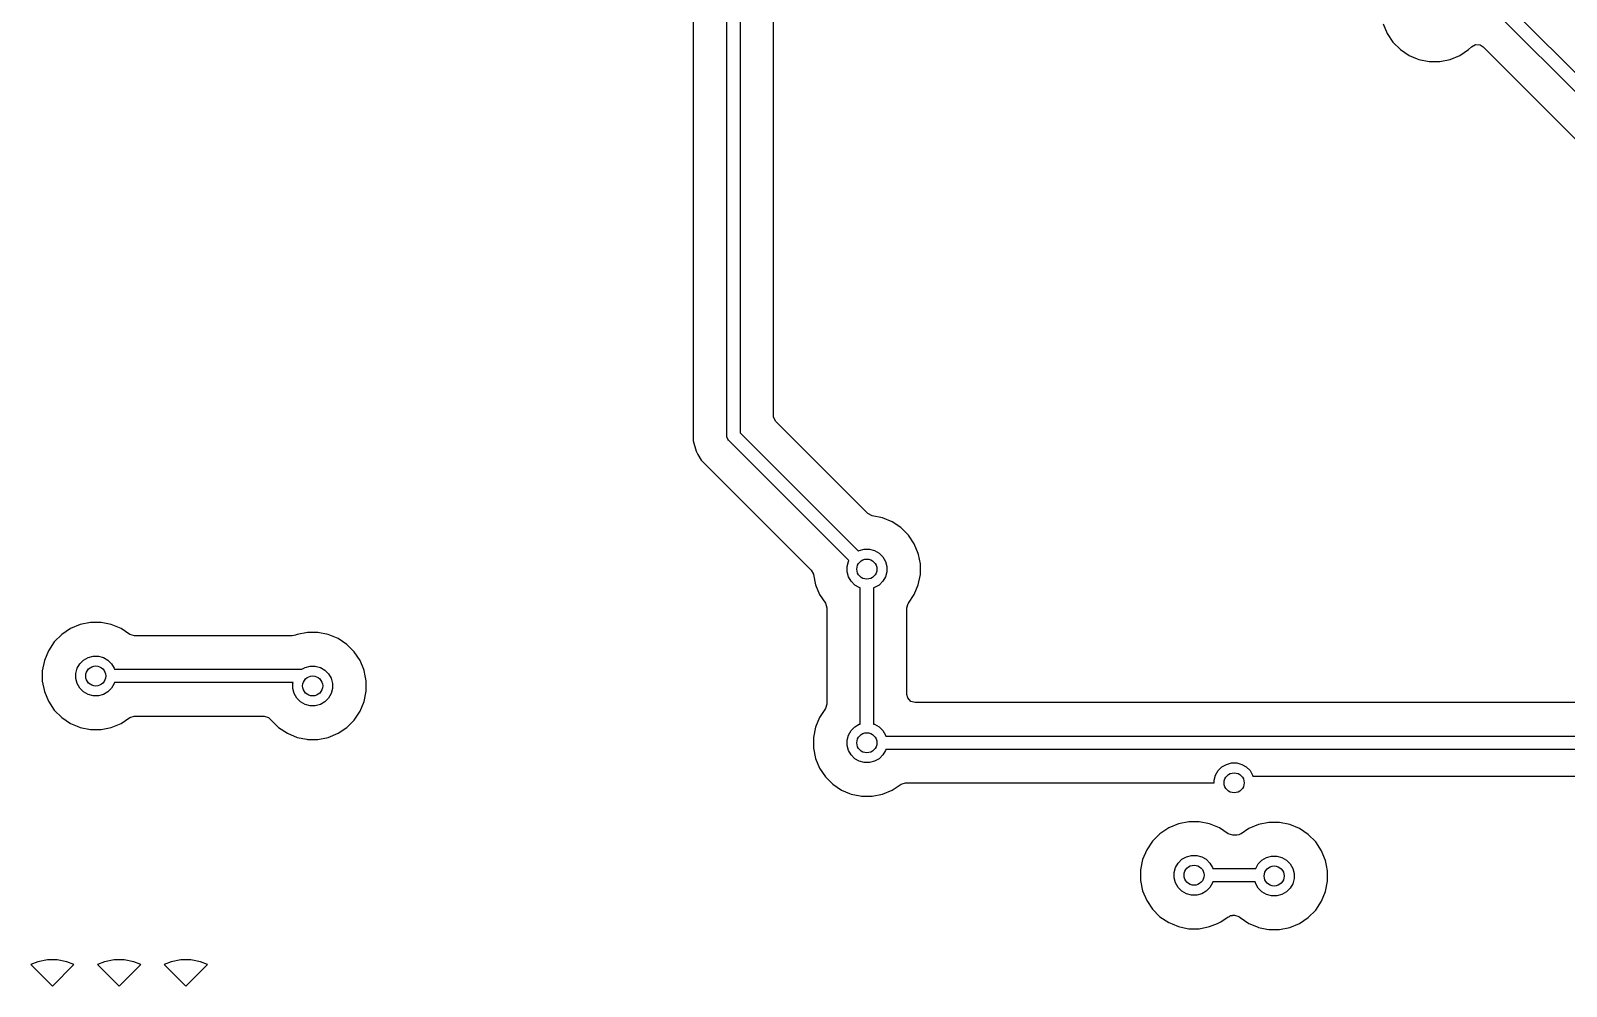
# Model space of a CAD drawing. Extents: x 2.56 to 8.39, y -5.65 to -1.26.
# Drawn here: x 3.621 to 4.527, y -3.333 to -2.769 of the extents above; entities that cross this region are included whole.
import ezdxf

# ---------------------------------------------------------------- set-up
doc = ezdxf.new("R2010")
doc.units = 0
doc.header["$MEASUREMENT"] = 0
doc.layers.add('BLACK', color=7, linetype='CONTINUOUS')

msp = doc.modelspace()

# ---------------------------------------------------------------- linework, layer by layer
at = {"layer": 'BLACK', "linetype": 'CONTINUOUS'}
for p, q in [((4.0315, -3.00787), (4.0315, -2.39296)), ((4.03937, -2.39296), (4.03937, -3.00624)), ((4.01179, -2.40472), (4.01179, -3.00446)), ((4.05907, -2.99606), (4.05907, -2.40472)), ((4.79945, -3.07274), (4.46572, -2.739)), ((4.47244, -2.73459), (4.80356, -3.06571)), ((4.41851, -2.76506), (4.42089, -2.77079)), ((4.42089, -2.77079), (4.42089, -2.77079)), ((4.42089, -2.77079), (4.42434, -2.77596)), ((4.42434, -2.77596), (4.42434, -2.77596)), ((4.42434, -2.77596), (4.42873, -2.78035)), ((4.46891, -2.78035), (4.4706, -2.77866)), ((4.4706, -2.77866), (4.47301, -2.77734)), ((4.47301, -2.77734), (4.47576, -2.77753)), ((4.47576, -2.77753), (4.4775, -2.77866)), ((4.4775, -2.77866), (4.77914, -3.08029)), ((4.42873, -2.78035), (4.42873, -2.78035)), ((4.42873, -2.78035), (4.43389, -2.78379)), ((4.43389, -2.78379), (4.43389, -2.7838)), ((4.43389, -2.7838), (4.43865, -2.78577)), ((4.43865, -2.78577), (4.43963, -2.78617)), ((4.43963, -2.78617), (4.44571, -2.78738)), ((4.44571, -2.78738), (4.44571, -2.78738)), ((4.44571, -2.78738), (4.44571, -2.78738)), ((4.44571, -2.78738), (4.45192, -2.78738)), ((4.45192, -2.78738), (4.45801, -2.78617)), ((4.45192, -2.78738), (4.45192, -2.78738)), ((4.45801, -2.78617), (4.46375, -2.7838)), ((4.46375, -2.7838), (4.46891, -2.78035)), ((4.46891, -2.78035), (4.46891, -2.78035)), ((4.05919, -2.9971), (4.05907, -2.99606)), ((4.0605, -2.99951), (4.05919, -2.9971)), ((4.01179, -3.00446), (4.01179, -3.00446)), ((4.01179, -3.00446), (4.01179, -3.01099)), ((4.11475, -3.05376), (4.0605, -2.99951)), ((4.01179, -3.01099), (4.01179, -3.01099)), ((4.01179, -3.01099), (4.0134, -3.017)), ((4.03157, -3.00864), (4.0315, -3.00787)), ((4.03216, -3.01006), (4.03157, -3.00864)), ((4.03265, -3.01066), (4.03216, -3.01006)), ((4.10356, -3.08157), (4.03265, -3.01066)), ((4.03937, -3.00624), (4.10913, -3.076)), ((4.0134, -3.017), (4.01454, -3.01897)), ((4.01454, -3.01897), (4.01454, -3.01897)), ((4.01454, -3.01897), (4.01454, -3.01897)), ((4.01454, -3.01897), (4.01651, -3.02239)), ((4.01651, -3.02239), (4.01651, -3.02239)), ((4.01651, -3.02239), (4.02119, -3.02707)), ((4.02119, -3.02707), (4.0212, -3.02707)), ((4.0212, -3.02707), (4.08132, -3.08719)), ((4.11481, -3.05382), (4.11475, -3.05376)), ((4.11725, -3.05509), (4.11481, -3.05382)), ((4.12337, -3.05631), (4.11725, -3.05509)), ((4.1291, -3.05869), (4.12337, -3.05631)), ((4.12337, -3.05631), (4.12337, -3.05631)), ((4.13426, -3.06213), (4.1291, -3.05869)), ((4.1291, -3.05869), (4.1291, -3.05869)), ((4.13865, -3.06652), (4.13426, -3.06213)), ((4.13426, -3.06213), (4.13426, -3.06213)), ((4.1421, -3.07169), (4.13865, -3.06652)), ((4.13865, -3.06652), (4.13865, -3.06652)), ((4.10913, -3.076), (4.10965, -3.0757)), ((4.10965, -3.0757), (4.11263, -3.0749)), ((4.11263, -3.0749), (4.11571, -3.0749)), ((4.11571, -3.0749), (4.11869, -3.0757)), ((4.11869, -3.0757), (4.12136, -3.07724)), ((4.12136, -3.07724), (4.12354, -3.07942)), ((4.14211, -3.0717), (4.1421, -3.07169)), ((4.1421, -3.07169), (4.1421, -3.07169)), ((4.14448, -3.07742), (4.14211, -3.0717)), ((4.14457, -3.07791), (4.14448, -3.07742)), ((4.14569, -3.08351), (4.14457, -3.07791)), ((4.08132, -3.08719), (4.08263, -3.08961)), ((4.10246, -3.08507), (4.10326, -3.08209)), ((4.10246, -3.08816), (4.10246, -3.08507)), ((4.10326, -3.08209), (4.10356, -3.08157)), ((4.12354, -3.07942), (4.12509, -3.08209)), ((4.12509, -3.08209), (4.12588, -3.08507)), ((4.12588, -3.08507), (4.12588, -3.08816)), ((4.14569, -3.08972), (4.14569, -3.08351)), ((4.14569, -3.08351), (4.14569, -3.08351)), ((4.14569, -3.08351), (4.14569, -3.08351)), ((4.08263, -3.08961), (4.08265, -3.08969)), ((4.08265, -3.08969), (4.08387, -3.09581)), ((4.08387, -3.09581), (4.08387, -3.09581)), ((4.08387, -3.09581), (4.08624, -3.10154)), ((4.10326, -3.09113), (4.10246, -3.08816)), ((4.1048, -3.0938), (4.10326, -3.09113)), ((4.10698, -3.09598), (4.1048, -3.0938)), ((4.10965, -3.09753), (4.10698, -3.09598)), ((4.12136, -3.09598), (4.11869, -3.09753)), ((4.12354, -3.0938), (4.12136, -3.09598)), ((4.12509, -3.09113), (4.12354, -3.0938)), ((4.12588, -3.08816), (4.12509, -3.09113)), ((4.1421, -3.10154), (4.14448, -3.09581)), ((4.14448, -3.09581), (4.14569, -3.08972)), ((4.08624, -3.10154), (4.08624, -3.10154)), ((4.08624, -3.10154), (4.08971, -3.10673)), ((4.11024, -3.09768), (4.10965, -3.09753)), ((4.11024, -3.17791), (4.11024, -3.09768)), ((4.11869, -3.09753), (4.11811, -3.09768)), ((4.11811, -3.09768), (4.11811, -3.17791)), ((4.13864, -3.10673), (4.1421, -3.10154)), ((4.1421, -3.10154), (4.1421, -3.10154)), ((4.1421, -3.10154), (4.1421, -3.10154)), ((4.08971, -3.10673), (4.09053, -3.10935)), ((4.09053, -3.10935), (4.09053, -3.10944)), ((4.09053, -3.10944), (4.09053, -3.16615)), ((4.13781, -3.10944), (4.13859, -3.1068)), ((4.13781, -3.16045), (4.13781, -3.10944)), ((4.13859, -3.1068), (4.13864, -3.10673)), ((3.64452, -3.12168), (3.63936, -3.12513)), ((3.65026, -3.1193), (3.64452, -3.12168)), ((3.64452, -3.12168), (3.64452, -3.12168)), ((3.65634, -3.11809), (3.65026, -3.1193)), ((3.65026, -3.1193), (3.65026, -3.1193)), ((3.66255, -3.11809), (3.65634, -3.11809)), ((3.65634, -3.11809), (3.65634, -3.11809)), ((3.66864, -3.1193), (3.66255, -3.11809)), ((3.66255, -3.11809), (3.66255, -3.11809)), ((3.67438, -3.12168), (3.66864, -3.1193)), ((3.66864, -3.1193), (3.66864, -3.1193)), ((3.67956, -3.12514), (3.67438, -3.12168)), ((3.67438, -3.12168), (3.67438, -3.12168)), ((3.63497, -3.12952), (3.63152, -3.13468)), ((3.63936, -3.12513), (3.63497, -3.12952)), ((3.63497, -3.12952), (3.63497, -3.12952)), ((3.63936, -3.12513), (3.63936, -3.12513)), ((3.67963, -3.12519), (3.67956, -3.12514)), ((3.68227, -3.12596), (3.67963, -3.12519)), ((3.77531, -3.12596), (3.68227, -3.12596)), ((3.77718, -3.12559), (3.77531, -3.12596)), ((3.7777, -3.12538), (3.77718, -3.12559)), ((3.77818, -3.12518), (3.7777, -3.12538)), ((3.78427, -3.12397), (3.77818, -3.12518)), ((3.77818, -3.12518), (3.77818, -3.12518)), ((3.79048, -3.12397), (3.78427, -3.12397)), ((3.78427, -3.12397), (3.78427, -3.12397)), ((3.79657, -3.12518), (3.79048, -3.12397)), ((3.79048, -3.12397), (3.79048, -3.12397)), ((3.8023, -3.12755), (3.79657, -3.12518)), ((3.79657, -3.12518), (3.79657, -3.12518)), ((3.80746, -3.131), (3.8023, -3.12755)), ((3.8023, -3.12755), (3.8023, -3.12755)), ((3.81185, -3.13539), (3.80746, -3.131)), ((3.80746, -3.131), (3.80746, -3.131)), ((3.62914, -3.14041), (3.62793, -3.1465)), ((3.63152, -3.13468), (3.62914, -3.14041)), ((3.62914, -3.14041), (3.62914, -3.14041)), ((3.63152, -3.13468), (3.63152, -3.13468)), ((3.65008, -3.14242), (3.65226, -3.14024)), ((3.65226, -3.14024), (3.65493, -3.13869)), ((3.65493, -3.13869), (3.65791, -3.1379)), ((3.65791, -3.1379), (3.66099, -3.1379)), ((3.66099, -3.1379), (3.66397, -3.13869)), ((3.66397, -3.13869), (3.66664, -3.14024)), ((3.66664, -3.14024), (3.66882, -3.14242)), ((3.8153, -3.14055), (3.81185, -3.13539)), ((3.81185, -3.13539), (3.81185, -3.13539)), ((3.81749, -3.14585), (3.8153, -3.14055)), ((3.8153, -3.14055), (3.8153, -3.14055)), ((3.62793, -3.1465), (3.62793, -3.15271)), ((3.64774, -3.14806), (3.64854, -3.14509)), ((3.64774, -3.15115), (3.64774, -3.14806)), ((3.64854, -3.14509), (3.65008, -3.14242)), ((3.66882, -3.14242), (3.67036, -3.14509)), ((3.67036, -3.14509), (3.67052, -3.14567)), ((3.67052, -3.14567), (3.78095, -3.14567)), ((3.78095, -3.14567), (3.78285, -3.14457)), ((3.78285, -3.14457), (3.78583, -3.14377)), ((3.78583, -3.14377), (3.78891, -3.14377)), ((3.78891, -3.14377), (3.79189, -3.14457)), ((3.79189, -3.14457), (3.79456, -3.14611)), ((3.79456, -3.14611), (3.79674, -3.14829)), ((3.79674, -3.14829), (3.79828, -3.15096)), ((3.79828, -3.15096), (3.79908, -3.15394)), ((3.81768, -3.14629), (3.81749, -3.14585)), ((3.81831, -3.14948), (3.81768, -3.14629)), ((3.81889, -3.15238), (3.81831, -3.14948)), ((3.62793, -3.15271), (3.62914, -3.1588)), ((3.62914, -3.1588), (3.62914, -3.1588)), ((3.62914, -3.1588), (3.63152, -3.16453)), ((3.64854, -3.15413), (3.64774, -3.15115)), ((3.65008, -3.1568), (3.64854, -3.15413)), ((3.65226, -3.15898), (3.65008, -3.1568)), ((3.65493, -3.16052), (3.65226, -3.15898)), ((3.66664, -3.15898), (3.66397, -3.16052)), ((3.66882, -3.1568), (3.66664, -3.15898)), ((3.67036, -3.15413), (3.66882, -3.1568)), ((3.67052, -3.15354), (3.67036, -3.15413)), ((3.77577, -3.15354), (3.67052, -3.15354)), ((3.77566, -3.15394), (3.77577, -3.15354)), ((3.77566, -3.15702), (3.77566, -3.15394)), ((3.77646, -3.16), (3.77566, -3.15702)), ((3.778, -3.16267), (3.77646, -3.16)), ((3.79828, -3.16), (3.79674, -3.16267)), ((3.79908, -3.15702), (3.79828, -3.16)), ((3.79908, -3.15394), (3.79908, -3.15702)), ((3.81768, -3.16468), (3.81889, -3.15859)), ((3.81889, -3.15859), (3.81889, -3.15238)), ((3.81889, -3.15238), (3.81889, -3.15238)), ((3.81889, -3.15238), (3.81889, -3.15238)), ((3.63152, -3.16453), (3.63152, -3.16453)), ((3.63152, -3.16453), (3.63497, -3.1697)), ((3.65791, -3.16132), (3.65493, -3.16052)), ((3.66099, -3.16132), (3.65791, -3.16132)), ((3.66397, -3.16052), (3.66099, -3.16132)), ((3.78018, -3.16485), (3.778, -3.16267)), ((3.78285, -3.16639), (3.78018, -3.16485)), ((3.78583, -3.16719), (3.78285, -3.16639)), ((3.78891, -3.16719), (3.78583, -3.16719)), ((3.79189, -3.16639), (3.78891, -3.16719)), ((3.79456, -3.16485), (3.79189, -3.16639)), ((3.79674, -3.16267), (3.79456, -3.16485)), ((3.8153, -3.17041), (3.81768, -3.16468)), ((4.08971, -3.16886), (4.08624, -3.17405)), ((4.08976, -3.16879), (4.08971, -3.16886)), ((4.09053, -3.16615), (4.08976, -3.16879)), ((4.13826, -3.16248), (4.13781, -3.16045)), ((4.14006, -3.16456), (4.13826, -3.16248)), ((4.1427, -3.16533), (4.14006, -3.16456)), ((4.5571, -3.16533), (4.1427, -3.16533)), ((3.63497, -3.1697), (3.63497, -3.1697)), ((3.63497, -3.1697), (3.63936, -3.17409)), ((3.63936, -3.17409), (3.63936, -3.17409)), ((3.63936, -3.17409), (3.64452, -3.17754)), ((3.64452, -3.17754), (3.64452, -3.17754)), ((3.64452, -3.17754), (3.6484, -3.17914)), ((3.66864, -3.17991), (3.67438, -3.17754)), ((3.67438, -3.17754), (3.67956, -3.17407)), ((3.67438, -3.17754), (3.67438, -3.17754)), ((3.67956, -3.17407), (3.68219, -3.17325)), ((3.68219, -3.17325), (3.68227, -3.17325)), ((3.68227, -3.17325), (3.75873, -3.17325)), ((3.75873, -3.17325), (3.76137, -3.17402)), ((3.76137, -3.17402), (3.76279, -3.17542)), ((3.76279, -3.17542), (3.76289, -3.17557)), ((3.76289, -3.17557), (3.76728, -3.17996)), ((3.80746, -3.17996), (3.81185, -3.17557)), ((3.81185, -3.17557), (3.8153, -3.17041)), ((4.08624, -3.17405), (4.08387, -3.17978)), ((4.08624, -3.17405), (4.08624, -3.17405)), ((4.10698, -3.17961), (4.10965, -3.17806)), ((4.10965, -3.17806), (4.11024, -3.17791)), ((4.11811, -3.17791), (4.11869, -3.17806)), ((4.11869, -3.17806), (4.12136, -3.17961)), ((3.6484, -3.17914), (3.65026, -3.17991)), ((3.65026, -3.17991), (3.65634, -3.18112)), ((3.65634, -3.18112), (3.65634, -3.18112)), ((3.65634, -3.18112), (3.65634, -3.18112)), ((3.65634, -3.18112), (3.66255, -3.18112)), ((3.66255, -3.18112), (3.66864, -3.17991)), ((3.66255, -3.18112), (3.66255, -3.18112)), ((3.76728, -3.17996), (3.76728, -3.17996)), ((3.76728, -3.17996), (3.77244, -3.18341)), ((3.77244, -3.18341), (3.77244, -3.18341)), ((3.77244, -3.18341), (3.77818, -3.18579)), ((3.77818, -3.18579), (3.77818, -3.18579)), ((3.77818, -3.18579), (3.7839, -3.18693)), ((3.7839, -3.18693), (3.78427, -3.187)), ((3.78427, -3.187), (3.78427, -3.187)), ((3.78427, -3.187), (3.78427, -3.187)), ((3.78427, -3.187), (3.79048, -3.187)), ((3.79048, -3.187), (3.79657, -3.18579)), ((3.79048, -3.187), (3.79048, -3.187)), ((3.79657, -3.18579), (3.8023, -3.18341)), ((3.8023, -3.18341), (3.80746, -3.17996)), ((4.08387, -3.17978), (4.08266, -3.18587)), ((4.08266, -3.18587), (4.08266, -3.19208)), ((4.08387, -3.17978), (4.08387, -3.17978)), ((4.10246, -3.18743), (4.10326, -3.18446)), ((4.10326, -3.18446), (4.1048, -3.18179)), ((4.1048, -3.18179), (4.10698, -3.17961)), ((4.12136, -3.17961), (4.12354, -3.18179)), ((4.12354, -3.18179), (4.12509, -3.18446)), ((4.12509, -3.18446), (4.12524, -3.18504)), ((4.12524, -3.18504), (4.96648, -3.18504)), ((4.08266, -3.19208), (4.08387, -3.19817)), ((4.10246, -3.19052), (4.10246, -3.18743)), ((4.10326, -3.1935), (4.10246, -3.19052)), ((4.1048, -3.19617), (4.10326, -3.1935)), ((4.10698, -3.19835), (4.1048, -3.19617)), ((4.12354, -3.19617), (4.12136, -3.19835)), ((4.12509, -3.1935), (4.12354, -3.19617)), ((4.12524, -3.19291), (4.12509, -3.1935)), ((4.96811, -3.19291), (4.12524, -3.19291)), ((4.08387, -3.19817), (4.08387, -3.19817)), ((4.08387, -3.19817), (4.08624, -3.2039)), ((4.08624, -3.2039), (4.08624, -3.2039)), ((4.08624, -3.2039), (4.08969, -3.20907)), ((4.10965, -3.19989), (4.10698, -3.19835)), ((4.11263, -3.20069), (4.10965, -3.19989)), ((4.11571, -3.20069), (4.11263, -3.20069)), ((4.11869, -3.19989), (4.11571, -3.20069)), ((4.12136, -3.19835), (4.11869, -3.19989)), ((4.32134, -3.20541), (4.32352, -3.20323)), ((4.32352, -3.20323), (4.32619, -3.20169)), ((4.32619, -3.20169), (4.32917, -3.20089)), ((4.32917, -3.20089), (4.33225, -3.20089)), ((4.33225, -3.20089), (4.33523, -3.20169)), ((4.33523, -3.20169), (4.3379, -3.20323)), ((4.3379, -3.20323), (4.34008, -3.20541)), ((4.08969, -3.20907), (4.08969, -3.20907)), ((4.08969, -3.20907), (4.09408, -3.21346)), ((4.09408, -3.21346), (4.09408, -3.21346)), ((4.09408, -3.21346), (4.09924, -3.21691)), ((4.12966, -3.21653), (4.13429, -3.21344)), ((4.13429, -3.21344), (4.13691, -3.21262)), ((4.13691, -3.21262), (4.137, -3.21262)), ((4.137, -3.21262), (4.319, -3.21262)), ((4.319, -3.21106), (4.3198, -3.20808)), ((4.319, -3.21262), (4.319, -3.21106)), ((4.3198, -3.20808), (4.32134, -3.20541)), ((4.34008, -3.20541), (4.34162, -3.20808)), ((4.34162, -3.20808), (4.34178, -3.20866)), ((4.34178, -3.20866), (4.91019, -3.20866)), ((4.09924, -3.21691), (4.09925, -3.21691)), ((4.09925, -3.21691), (4.10385, -3.21881)), ((4.10385, -3.21881), (4.10498, -3.21928)), ((4.10498, -3.21928), (4.11017, -3.22031)), ((4.11017, -3.22031), (4.11107, -3.22049)), ((4.11107, -3.22049), (4.11107, -3.22049)), ((4.11107, -3.22049), (4.11107, -3.22049)), ((4.11107, -3.22049), (4.11728, -3.22049)), ((4.11728, -3.22049), (4.12337, -3.21928)), ((4.11728, -3.22049), (4.11728, -3.22049)), ((4.12337, -3.21928), (4.1291, -3.21691)), ((4.1291, -3.21691), (4.12966, -3.21653)), ((4.29216, -3.23913), (4.287, -3.24258)), ((4.29789, -3.23675), (4.29216, -3.23913)), ((4.29216, -3.23913), (4.29216, -3.23913)), ((4.30398, -3.23554), (4.29789, -3.23675)), ((4.29789, -3.23675), (4.29789, -3.23675)), ((4.31019, -3.23554), (4.30398, -3.23554)), ((4.30398, -3.23554), (4.30398, -3.23554)), ((4.31628, -3.23675), (4.31019, -3.23554)), ((4.31019, -3.23554), (4.31019, -3.23554)), ((4.32201, -3.23913), (4.31628, -3.23675)), ((4.31628, -3.23675), (4.31628, -3.23675)), ((4.32202, -3.23913), (4.32201, -3.23913)), ((4.3272, -3.24259), (4.32202, -3.23913)), ((4.3394, -3.2396), (4.33492, -3.24259)), ((4.34514, -3.23722), (4.3394, -3.2396)), ((4.3394, -3.2396), (4.3394, -3.2396)), ((4.35123, -3.23601), (4.34514, -3.23722)), ((4.34514, -3.23722), (4.34514, -3.23722)), ((4.35743, -3.23601), (4.35123, -3.23601)), ((4.35123, -3.23601), (4.35123, -3.23601)), ((4.36352, -3.23722), (4.35743, -3.23601)), ((4.35743, -3.23601), (4.35743, -3.23601)), ((4.36926, -3.2396), (4.36352, -3.23722)), ((4.36352, -3.23722), (4.36352, -3.23722)), ((4.37442, -3.24305), (4.36926, -3.2396)), ((4.36926, -3.2396), (4.36926, -3.2396)), ((4.28261, -3.24697), (4.27916, -3.25213)), ((4.287, -3.24258), (4.28261, -3.24697)), ((4.28261, -3.24697), (4.28261, -3.24697)), ((4.287, -3.24258), (4.287, -3.24258)), ((4.32727, -3.24264), (4.3272, -3.24259)), ((4.32991, -3.24341), (4.32727, -3.24264)), ((4.33221, -3.24341), (4.32991, -3.24341)), ((4.3323, -3.24341), (4.33221, -3.24341)), ((4.33237, -3.24339), (4.3323, -3.24341)), ((4.33358, -3.24322), (4.33237, -3.24339)), ((4.33421, -3.24281), (4.33358, -3.24322)), ((4.33492, -3.24259), (4.33421, -3.24281)), ((4.37881, -3.24744), (4.37442, -3.24305)), ((4.37442, -3.24305), (4.37442, -3.24305)), ((4.38226, -3.2526), (4.37881, -3.24744)), ((4.37881, -3.24744), (4.37881, -3.24744)), ((4.27678, -3.25786), (4.27557, -3.26395)), ((4.27916, -3.25213), (4.27678, -3.25786)), ((4.27678, -3.25786), (4.27678, -3.25786)), ((4.27916, -3.25213), (4.27916, -3.25213)), ((4.29772, -3.25987), (4.2999, -3.25769)), ((4.2999, -3.25769), (4.30257, -3.25614)), ((4.30257, -3.25614), (4.30554, -3.25535)), ((4.30554, -3.25535), (4.30863, -3.25535)), ((4.30863, -3.25535), (4.31161, -3.25614)), ((4.31161, -3.25614), (4.31428, -3.25769)), ((4.31428, -3.25769), (4.31646, -3.25987)), ((4.34496, -3.26034), (4.34714, -3.25816)), ((4.34714, -3.25816), (4.34981, -3.25661)), ((4.34981, -3.25661), (4.35279, -3.25582)), ((4.35279, -3.25582), (4.35587, -3.25582)), ((4.35587, -3.25582), (4.35885, -3.25661)), ((4.35885, -3.25661), (4.36152, -3.25816)), ((4.36152, -3.25816), (4.3637, -3.26034)), ((4.38308, -3.25458), (4.38226, -3.2526)), ((4.38226, -3.2526), (4.38226, -3.2526)), ((4.38464, -3.25833), (4.38308, -3.25458)), ((4.38522, -3.26127), (4.38464, -3.25833)), ((4.38464, -3.25833), (4.38464, -3.25833)), ((4.27557, -3.26395), (4.27557, -3.27016)), ((4.29538, -3.26551), (4.29617, -3.26254)), ((4.29538, -3.2686), (4.29538, -3.26551)), ((4.29617, -3.27158), (4.29538, -3.2686)), ((4.29617, -3.26254), (4.29772, -3.25987)), ((4.31646, -3.25987), (4.318, -3.26254)), ((4.318, -3.26254), (4.31815, -3.26312)), ((4.31815, -3.26312), (4.34339, -3.26312)), ((4.34339, -3.26312), (4.34342, -3.26301)), ((4.34342, -3.26301), (4.34496, -3.26034)), ((4.3637, -3.26034), (4.36524, -3.26301)), ((4.36524, -3.26301), (4.36604, -3.26599)), ((4.36604, -3.26599), (4.36604, -3.26907)), ((4.38585, -3.26442), (4.38522, -3.26127)), ((4.38585, -3.27063), (4.38585, -3.26442)), ((4.38585, -3.26442), (4.38585, -3.26442)), ((4.38585, -3.26442), (4.38585, -3.26442)), ((4.27557, -3.27016), (4.27678, -3.27625)), ((4.27678, -3.27625), (4.27678, -3.27625)), ((4.27678, -3.27625), (4.27916, -3.28198)), ((4.29772, -3.27425), (4.29617, -3.27158)), ((4.2999, -3.27643), (4.29772, -3.27425)), ((4.30257, -3.27797), (4.2999, -3.27643)), ((4.31428, -3.27643), (4.31161, -3.27797)), ((4.31646, -3.27425), (4.31428, -3.27643)), ((4.318, -3.27158), (4.31646, -3.27425)), ((4.31815, -3.27099), (4.318, -3.27158)), ((4.34314, -3.27099), (4.31815, -3.27099)), ((4.34342, -3.27205), (4.34314, -3.27099)), ((4.34496, -3.27472), (4.34342, -3.27205)), ((4.34714, -3.2769), (4.34496, -3.27472)), ((4.34981, -3.27844), (4.34714, -3.2769)), ((4.36152, -3.2769), (4.35885, -3.27844)), ((4.3637, -3.27472), (4.36152, -3.2769)), ((4.36524, -3.27205), (4.3637, -3.27472)), ((4.36604, -3.26907), (4.36524, -3.27205)), ((4.38226, -3.28245), (4.38464, -3.27672)), ((4.38464, -3.27672), (4.38585, -3.27063)), ((4.27916, -3.28198), (4.27916, -3.28199)), ((4.27916, -3.28199), (4.28261, -3.28715)), ((4.30554, -3.27877), (4.30257, -3.27797)), ((4.30863, -3.27877), (4.30554, -3.27877)), ((4.31161, -3.27797), (4.30863, -3.27877)), ((4.35279, -3.27924), (4.34981, -3.27844)), ((4.35587, -3.27924), (4.35279, -3.27924)), ((4.35885, -3.27844), (4.35587, -3.27924)), ((4.37881, -3.28762), (4.38226, -3.28245)), ((4.28261, -3.28715), (4.28261, -3.28715)), ((4.28261, -3.28715), (4.287, -3.29154)), ((4.287, -3.29154), (4.287, -3.29154)), ((4.287, -3.29154), (4.29216, -3.29499)), ((4.29216, -3.29499), (4.29216, -3.29499)), ((4.29216, -3.29499), (4.29409, -3.29579)), ((4.29409, -3.29579), (4.29789, -3.29736)), ((4.31628, -3.29736), (4.32088, -3.29546)), ((4.32088, -3.29546), (4.32201, -3.29499)), ((4.32201, -3.29499), (4.32281, -3.29446)), ((4.32201, -3.29499), (4.32201, -3.29499)), ((4.32201, -3.29499), (4.32201, -3.29499)), ((4.32281, -3.29446), (4.3272, -3.29152)), ((4.3272, -3.29152), (4.32791, -3.2913)), ((4.32791, -3.2913), (4.32854, -3.2909)), ((4.32854, -3.2909), (4.32976, -3.29072)), ((4.32976, -3.29072), (4.32982, -3.2907)), ((4.32982, -3.2907), (4.32991, -3.2907)), ((4.32991, -3.2907), (4.33091, -3.2907)), ((4.33091, -3.2907), (4.33355, -3.29147)), ((4.33355, -3.29147), (4.33404, -3.29187)), ((4.33404, -3.29187), (4.33406, -3.29185)), ((4.33406, -3.29185), (4.33424, -3.29201)), ((4.33424, -3.29201), (4.3394, -3.29546)), ((4.3394, -3.29546), (4.3394, -3.29546)), ((4.3394, -3.29546), (4.34492, -3.29774)), ((4.36352, -3.29783), (4.36926, -3.29546)), ((4.36926, -3.29546), (4.37442, -3.29201)), ((4.37442, -3.29201), (4.37881, -3.28762)), ((4.29789, -3.29736), (4.30308, -3.29839)), ((4.30308, -3.29839), (4.30398, -3.29857)), ((4.30398, -3.29857), (4.30398, -3.29857)), ((4.30398, -3.29857), (4.30398, -3.29857)), ((4.30398, -3.29857), (4.31019, -3.29857)), ((4.31019, -3.29857), (4.31628, -3.29736)), ((4.31019, -3.29857), (4.31019, -3.29857)), ((4.34492, -3.29774), (4.34514, -3.29783)), ((4.34514, -3.29783), (4.34999, -3.2988)), ((4.34999, -3.2988), (4.35123, -3.29904)), ((4.35123, -3.29904), (4.35123, -3.29904)), ((4.35123, -3.29904), (4.35123, -3.29904)), ((4.35123, -3.29904), (4.35743, -3.29904)), ((4.35743, -3.29904), (4.36352, -3.29783)), ((4.35743, -3.29904), (4.35743, -3.29904)), ((3.62525, -3.31806), (3.6211, -3.31978)), ((3.6211, -3.31978), (3.63386, -3.33254)), ((3.6211, -3.31978), (3.6211, -3.31978)), ((3.63095, -3.31693), (3.62525, -3.31806)), ((3.62525, -3.31806), (3.62525, -3.31806)), ((3.63677, -3.31693), (3.63095, -3.31693)), ((3.63386, -3.33254), (3.64662, -3.31978)), ((3.64247, -3.31806), (3.63677, -3.31693)), ((3.64662, -3.31978), (3.64247, -3.31806)), ((3.64247, -3.31806), (3.64247, -3.31806)), ((3.64662, -3.31978), (3.64662, -3.31978)), ((3.66462, -3.31806), (3.66047, -3.31978)), ((3.66047, -3.31978), (3.67323, -3.33254)), ((3.66047, -3.31978), (3.66047, -3.31978)), ((3.67032, -3.31693), (3.66462, -3.31806)), ((3.66462, -3.31806), (3.66462, -3.31806)), ((3.67614, -3.31693), (3.67032, -3.31693)), ((3.67323, -3.33254), (3.68599, -3.31978)), ((3.68184, -3.31806), (3.67614, -3.31693)), ((3.68599, -3.31978), (3.68184, -3.31806)), ((3.68184, -3.31806), (3.68184, -3.31806)), ((3.68599, -3.31978), (3.68599, -3.31978)), ((3.70399, -3.31806), (3.69984, -3.31978)), ((3.69984, -3.31978), (3.7126, -3.33254)), ((3.69984, -3.31978), (3.69984, -3.31978)), ((3.70969, -3.31693), (3.70399, -3.31806)), ((3.70399, -3.31806), (3.70399, -3.31806)), ((3.71551, -3.31693), (3.70969, -3.31693)), ((3.7126, -3.33254), (3.72536, -3.31978)), ((3.72121, -3.31806), (3.71551, -3.31693)), ((3.72536, -3.31978), (3.72121, -3.31806)), ((3.72121, -3.31806), (3.72121, -3.31806)), ((3.63386, -3.33254), (3.63386, -3.33254)), ((3.67323, -3.33254), (3.67323, -3.33254)), ((3.7126, -3.33254), (3.7126, -3.33254))]:
    msp.add_line(p, q, dxfattribs=at)
at = {"layer": 'BLACK'}
for centre in [(4.11417, -3.08661), (3.65945, -3.14961), (3.78737, -3.15548), (4.11417, -3.18898), (4.33071, -3.2126), (4.30709, -3.26706), (4.35433, -3.26753)]:
    msp.add_circle(centre, 0.00591, dxfattribs=at)

doc.saveas('drawing.dxf')
